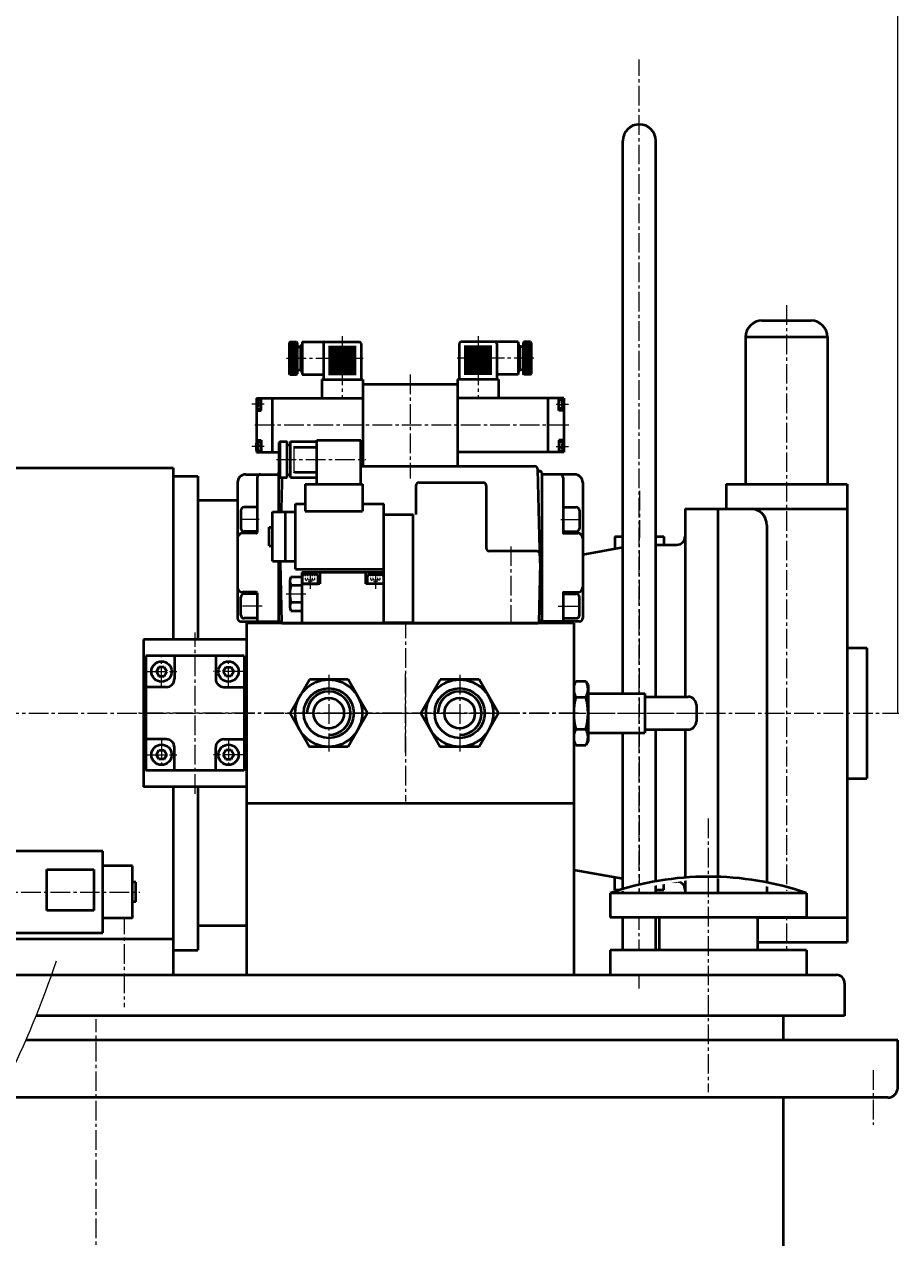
# Model space of a CAD drawing. Header units: millimetres. Extents: x -17820 to 17820, y -12600 to 12600.
# Drawn here: x 28 to 563, y 4777 to 5519 of the extents above; entities that cross this region are included whole.
import ezdxf

# ---------------------------------------------------------------- set-up
doc = ezdxf.new("R2010")
doc.units = ezdxf.units.MM
doc.linetypes.add('点画线', pattern=[18, 12, -2, 2, -2])
doc.linetypes.add('虚线', pattern=[2, 1, -1])
doc.layers.get('0').update_dxf_attribs({"lineweight": 35})
for name, color, linetype, lineweight in [('0层_1', 7, 'Continuous', 35), ('EB0_1_1_1_1_1_1_1_1_1_1_1_1_1_1_1_1_1_1_1_1_1_1_1_1_1_1_1_1', 7, 'Continuous', 35), ('中心线层', 1, '点画线', 18), ('剖面线层', 4, 'Continuous', 18), ('尺寸线层', 3, 'Continuous', 18), ('细实线层', 2, 'Continuous', 18), ('虚线层', 6, '虚线', 18)]:
    doc.layers.add(name, color=color, linetype=linetype, lineweight=lineweight)
doc.styles.add('机械', font='isocp', dxfattribs={"width": 0.667, "bigfont": 'gbcbig.shx'})
doc.dimstyles.new('标准', dxfattribs={"dimscale": 60, "dimtxt": 4, "dimasz": 3, "dimexe": 1, "dimexo": 0, "dimgap": 0.76128, "dimtad": 1, "dimdec": 1, "dimdsep": 46, "dimtxsty": '机械', "dimblk": '_CAXARROW', "dimcen": 0, "dimdle": 4, "dimclrt": 2, "dimaunit": 1, "dimazin": 2, "dimtfac": 0.707107, "dimtdec": 3, "dimtmove": 0, "dimatfit": 3, "dimfxl": 0, "dimfrac": 2, "dimtolj": 1, "dimlwd": 18, "dimarcsym": 0})
pattern_1 = [(49.71239, (0, 0), (-0.10679314, 0.09052748), [])]
pattern_2 = [(-40.28761, (0, 0), (0.09052748, 0.10679314), [])]
pattern_3 = [(49.7124, (0, 0), (-1.601897, 1.35791), [])]

# ---------------------------------------------------------------- blocks, each defined once
blk = doc.blocks.new('*X175')
at = {"layer": '0层_1'}
for p, q in [((-4.89, 0), (-4.89, 4.72)), ((4.89, 0), (-4.89, 0)), ((-3.91, 5.7), (3.91, 5.7)), ((4.89, 4.72), (4.89, 0))]:
    blk.add_line(p, q, dxfattribs=at)
for centre, start, end in [((-3.91, 4.72), 90, 180), ((3.91, 4.72), 0, 90)]:
    blk.add_arc(centre, 0.978, start, end, dxfattribs=at)
at = {"layer": '虚线层'}
for p, q in [((-2.89, 2.7), (-2.89, 5.7)), ((-2.89, 2.7), (0, 1.03)), ((-1.44, 2.7), (-1.44, 5.7)), ((2.89, 2.7), (0, 1.03)), ((1.44, 2.7), (1.44, 5.7)), ((2.89, 2.7), (2.89, 5.7))]:
    blk.add_line(p, q, dxfattribs=at)
for centre, radius, start, end in [((-2.17, 4.14), 1.61, 243.43495, 296.56505), ((0, 8.18), 5.67, 255.25287, 284.74713), ((2.17, 4.14), 1.61, 243.43495, 296.56505)]:
    blk.add_arc(centre, radius, start, end, dxfattribs=at)
blk = doc.blocks.new('*X176')
at = {"layer": '0层_1'}
for p, q in [((-4.89, 4.72), (-4.89, 0)), ((-4.89, 0), (4.89, 0)), ((3.91, 5.7), (-3.91, 5.7)), ((4.89, 0), (4.89, 4.72))]:
    blk.add_line(p, q, dxfattribs=at)
for centre, start, end in [((-3.91, 4.72), 90, 180), ((3.91, 4.72), 0, 90)]:
    blk.add_arc(centre, 0.978, start, end, dxfattribs=at)
at = {"layer": '虚线层'}
for p, q in [((-2.89, 2.7), (-2.89, 5.7)), ((-2.89, 2.7), (0, 1.03)), ((-1.44, 2.7), (-1.44, 5.7)), ((2.89, 2.7), (0, 1.03)), ((1.44, 2.7), (1.44, 5.7)), ((2.89, 2.7), (2.89, 5.7))]:
    blk.add_line(p, q, dxfattribs=at)
for centre, radius, start, end in [((-2.17, 4.14), 1.61, 243.43495, 296.56505), ((0, 8.18), 5.67, 255.25287, 284.74713), ((2.17, 4.14), 1.61, 243.43495, 296.56505)]:
    blk.add_arc(centre, radius, start, end, dxfattribs=at)
blk = doc.blocks.new('*X174')
at = {"layer": '0层_1'}
for p, q in [((-59, 111.5), (-32, 111.5)), ((-59, 84.5), (-59, 111.5)), ((-32, 84.5), (-32, 111.5)), ((-81.5, 110.5), (-82, 110)), ((-82, 89), (-82, 110)), ((-81.5, 110.5), (-77, 110.5)), ((-81.5, 110.5), (-81.5, 88.5)), ((-77, 88.5), (-77, 110.5)), ((-77, 108.5), (-75, 108.5)), ((-75, 88.5), (-75, 110.5)), ((-75, 110.5), (-59, 110.5)), ((-72.5, 107.16), (-59, 107.16)), ((-77, 90.5), (-75, 90.5)), ((-72.5, 91.84), (-59, 91.84)), ((-81.5, 88.5), (-82, 89)), ((-81.5, 88.5), (-77, 88.5)), ((-75, 88.5), (-59, 88.5)), ((-66, 84.5), (-66, 68)), ((-66, 84.5), (-31, 84.5)), ((-31, 84.5), (-31, 68)), ((-86, 67.5), (-72, 67.5)), ((-86, 37.5), (-86, 67.5)), ((-78, 37.5), (-78, 67.5)), ((-72, 72.5), (-66, 72.5)), ((-72, 32.5), (-72, 72.5)), ((-66, 68), (-31, 68)), ((-31, 72.5), (-18, 72.5)), ((-18, 32.5), (-18, 72.5)), ((-18, 66), (0, 66)), ((-18, -0.5), (-18, 61)), ((0, 0), (0, 66)), ((-88, 58.25), (-86, 58.25)), ((-88, 46.75), (-88, 58.25)), ((-88, 46.75), (-86, 46.75)), ((-86, 37.5), (-72, 37.5)), ((-72, 32.5), (-18, 32.5)), ((-18, 30.5), (-68, 30.5)), ((-68, 30.5), (-68, -0.5)), ((-57, 30.5), (-57, 23.5)), ((-29, 23.5), (-29, 30.5)), ((-75.5, 25.29), (-75.5, 9.71)), ((-74.73, 27.89), (-68, 27.89)), ((-74.73, 22.7), (-68, 22.7)), ((-68, 27.89), (-68, 7.11)), ((-57, 23.5), (-68, 23.5)), ((-68, 23.5), (-68, 11.5)), ((-18, 23.5), (-29, 23.5)), ((-74.73, 12.3), (-68, 12.3)), ((-74.73, 7.11), (-68, 7.11)), ((-18, 0), (0, 0))]:
    blk.add_line(p, q, dxfattribs=at)
for centre, radius, start, end in [((-72.5, 106.66), 0.5, 90, 180), ((-72.5, 92.34), 0.5, 180, 270), ((-70.71, 25.29), 4.79, 147.13277, 212.86723), ((-57.5, 17.5), 18, 163.22135, 196.77865), ((-70.71, 9.71), 4.79, 147.13277, 212.86723)]:
    blk.add_arc(centre, radius, start, end, dxfattribs=at)
at = {"layer": '中心线层', "linetype": '点画线', "lineweight": 18}
for p, q in [((-83.62, 99.5), (-29, 99.5)), ((-63, 31.22), (-63, 20.5)), ((-23, 31.22), (-23, 20.5)), ((-77.73, 17.5), (-65, 17.5))]:
    blk.add_line(p, q, dxfattribs=at)
at = {"layer": '细实线层'}
blk.add_line((-73, 106.66), (-73, 92.34), dxfattribs=at)
at = {"layer": '0层_1'}
for name, p in [('*X176', (-63, 23.5)), ('*X175', (-23, 23.5))]:
    blk.add_blockref(name, p, dxfattribs=at)
blk = doc.blocks.new('*X178')
at = {"layer": '0层_1'}
for p, q in [((60, 50), (-60, 50)), ((-60, 50), (-60, 35)), ((60, 50), (60, 35)), ((60, 35), (-60, 35)), ((-30, 35), (-30, 15)), ((30, 35), (30, 15)), ((-60, 15), (-60, 0)), ((60, 15), (-60, 15)), ((60, 15), (60, 0))]:
    blk.add_line(p, q, dxfattribs=at)
blk.add_arc((0, -125), 185, 71.07536, 108.92464, dxfattribs=at)
at = {"layer": '中心线层'}
blk.add_line((0, 95.6), (0, -71.78), dxfattribs=at)
blk = doc.blocks.new('*X177')
at = {"layer": '0层_1'}
for p, q in [((-60, 0), (60, 0)), ((-52.16, 0), (-32.16, 0))]:
    blk.add_line(p, q, dxfattribs=at)
blk.add_wipeout([(30, 15), (0, 15), (0, 15), (-30, 15), (-30, 15), (-30, 35), (-30, 35), (-60, 35), (-60, 35), (-60, 50), (0, 60), (-2.04, 59.99), (-4.07, 59.96), (-6.11, 59.9), (-8.14, 59.82), (-10.18, 59.72), (-12.21, 59.6), (-14.24, 59.45), (-16.27, 59.28), (-18.3, 59.09), (-20.33, 58.88), (-22.35, 58.64), (-24.37, 58.39), (-26.39, 58.11), (-28.4, 57.81), (-30.41, 57.48), (-32.42, 57.14), (-34.42, 56.77), (-36.42, 56.38), (-38.42, 55.97), (-40.41, 55.53), (-42.39, 55.08), (-44.37, 54.6), (-46.35, 54.1), (-48.32, 53.58), (-50.28, 53.04), (-52.24, 52.47), (-54.19, 51.89), (-56.13, 51.28), (-58.07, 50.65), (-60, 50), (60, 50), (58.07, 50.65), (56.13, 51.28), (54.19, 51.89), (52.24, 52.47), (50.28, 53.04), (48.32, 53.58), (46.35, 54.1), (44.37, 54.6), (42.39, 55.08), (40.41, 55.53), (38.42, 55.97), (36.42, 56.38), (34.42, 56.77), (32.42, 57.14), (30.41, 57.48), (28.4, 57.81), (26.39, 58.11), (24.37, 58.39), (22.35, 58.64), (20.33, 58.88), (18.3, 59.09), (16.27, 59.28), (14.24, 59.45), (12.21, 59.6), (10.18, 59.72), (8.14, 59.82), (6.11, 59.9), (4.07, 59.96), (2.04, 59.99), (0, 60), (60, 50), (60, 35), (60, 35), (30, 35), (30, 35)]).dxf.layer = '0层_1'
blk.add_blockref('*X178', (0, 0), dxfattribs=at)
blk = doc.blocks.new('*X184')
at = {"layer": '0层_1'}
for p, q in [((-45, 36), (-45, -36)), ((-45, 36), (45, 36)), ((45, -36), (45, 36)), ((-122, -25), (-122, 25)), ((-122, 25), (-53, 25)), ((-53, 27.5), (-45, 27.5)), ((-53, -27.5), (-53, 27.5)), ((53, 27.5), (45, 27.5)), ((53, -27.5), (53, 27.5)), ((122, 25), (53, 25)), ((122, -25), (122, 25)), ((-140, 16), (-122, 16)), ((-140, -16), (-140, 16)), ((140, 16), (122, 16)), ((140, -16), (140, 16)), ((-116.41, 13.78), (-116.41, -11.3)), ((-87.62, 13.78), (-116.41, 13.78)), ((-87.62, -11.3), (-87.62, 13.78)), ((87.62, -11.3), (87.62, 13.78)), ((87.62, 13.78), (116.41, 13.78)), ((116.41, 13.78), (116.41, -11.3)), ((-142, -6), (-142, 6)), ((-142, 6), (-140, 6)), ((142, 6), (140, 6)), ((142, -6), (142, 6)), ((-142, -6), (-140, -6)), ((142, -6), (140, -6)), ((-116.41, -11.3), (-87.62, -11.3)), ((116.41, -11.3), (87.62, -11.3)), ((-140, -16), (-122, -16)), ((140, -16), (122, -16)), ((-53, -25), (-122, -25)), ((-53, -27.5), (-45, -27.5)), ((53, -27.5), (45, -27.5)), ((53, -25), (122, -25)), ((-45, -36), (45, -36))]:
    blk.add_line(p, q, dxfattribs=at)
at = {"layer": '中心线层', "linetype": '点画线', "lineweight": 18}
for p, q in [((0, 40.69), (0, -41.66)), ((-144.05, 0), (144.5, 0))]:
    blk.add_line(p, q, dxfattribs=at)
blk = doc.blocks.new('*X183')
at = {"layer": '剖面线层', "linetype": 'Continuous', "lineweight": 18}
h = blk.add_hatch(dxfattribs=at)
h.set_pattern_fill('无图案', color=256, scale=0.14, angle=49.71239, style=0, pattern_type=0)
h.set_pattern_definition(pattern_1)
edge = h.paths.add_edge_path(flags=0)
edge.add_arc((-31.36, 81.13), 0.665, 151.72629, 180)
edge.add_arc((-31.36, 81.13), 0.665, 180, 270)
edge = h.paths.add_edge_path(flags=0)
edge.add_arc((-31.36, 81.13), 0.665, 270, 388.27371)
edge = h.paths.add_edge_path(flags=0)
edge.add_line((-31.95, 81.45), (-30.78, 81.45))
edge.add_line((-30.78, 81.45), (-31.95, 81.45))
edge.add_arc((-31.36, 81.13), 0.665, 28.27371, 90)
edge.add_arc((-31.36, 81.13), 0.665, 90, 151.72629)
h = blk.add_hatch(dxfattribs=at)
h.set_pattern_fill('无图案', color=256, scale=0.14, angle=-40.28761, style=0, pattern_type=0)
h.set_pattern_definition(pattern_2)
edge = h.paths.add_edge_path(flags=0)
edge.add_arc((-31.36, 81.13), 0.665, 90, 151.72629)
edge.add_line((-30.78, 81.45), (-31.95, 81.45))
edge.add_arc((-31.36, 81.13), 0.665, 28.27371, 90)
h = blk.add_hatch(dxfattribs=at)
h.set_pattern_fill('无图案', color=256, scale=0.14, angle=49.71239, style=0, pattern_type=0)
h.set_pattern_definition(pattern_1)
edge = h.paths.add_edge_path(flags=0)
edge.add_arc((11.16, 81.13), 0.665, 151.72629, 180)
edge.add_arc((11.16, 81.13), 0.665, 180, 270)
edge = h.paths.add_edge_path(flags=0)
edge.add_arc((11.16, 81.13), 0.665, 270, 388.27371)
edge = h.paths.add_edge_path(flags=0)
edge.add_line((10.58, 81.45), (11.75, 81.45))
edge.add_line((11.75, 81.45), (10.58, 81.45))
edge.add_arc((11.16, 81.13), 0.665, 28.27371, 90)
edge.add_arc((11.16, 81.13), 0.665, 90, 151.72629)
h = blk.add_hatch(dxfattribs=at)
h.set_pattern_fill('无图案', color=256, scale=0.14, angle=-40.28761, style=0, pattern_type=0)
h.set_pattern_definition(pattern_2)
edge = h.paths.add_edge_path(flags=0)
edge.add_arc((11.16, 81.13), 0.665, 90, 151.72629)
edge.add_line((11.75, 81.45), (10.58, 81.45))
edge.add_arc((11.16, 81.13), 0.665, 28.27371, 90)
h = blk.add_hatch(dxfattribs=at)
h.set_pattern_fill('无图案', color=256, scale=2.1, angle=49.71239, style=0, pattern_type=0)
h.set_pattern_definition(pattern_3)
edge = h.paths.add_edge_path(flags=0)
edge.add_line((-34.98, 81.45), (-34.63, 81.45))
edge.add_line((-35.68, 80.75), (-34.98, 81.45))
edge.add_line((-35.68, 73.4), (-35.68, 80.75))
edge.add_line((-34.65, 73.4), (-35.68, 73.4))
edge.add_line((-34.65, 70.6), (-34.65, 73.4))
edge.add_line((-36.13, 70.6), (-34.65, 70.6))
edge.add_arc((-36.13, 64.13), 6.47, 90, 120)
edge.add_line((-39.36, 63.06), (-39.36, 69.73))
edge.add_arc((-36.13, 68.66), 6.47, 240, 270)
edge.add_line((-30.49, 62.2), (-36.13, 62.2))
edge.add_line((-30.49, 80.47), (-30.49, 62.2))
edge.add_line((-31.36, 80.47), (-30.49, 80.47))
edge.add_line((-32.03, 80.47), (-31.36, 80.47))
edge.add_line((-32.03, 81.13), (-32.03, 80.47))
edge.add_line((-32.03, 81.45), (-32.03, 81.13))
edge.add_line((-34.63, 81.45), (-32.03, 81.45))
h = blk.add_hatch(dxfattribs=at)
h.set_pattern_fill('无图案', color=256, scale=0.14, angle=-40.28761, style=0, pattern_type=0)
h.set_pattern_definition(pattern_2)
edge = h.paths.add_edge_path(flags=0)
edge.add_arc((-31.36, 81.13), 0.665, 151.72629, 180)
edge.add_arc((-31.36, 81.13), 0.665, 180, 270)
edge = h.paths.add_edge_path(flags=0)
edge.add_arc((-31.36, 81.13), 0.665, 270, 388.27371)
h = blk.add_hatch(dxfattribs=at)
h.set_pattern_fill('无图案', color=256, scale=2.1, angle=49.71239, style=0, pattern_type=0)
h.set_pattern_definition(pattern_3)
edge = h.paths.add_edge_path(flags=0)
edge.add_line((7.54, 81.45), (7.89, 81.45))
edge.add_line((6.84, 80.75), (7.54, 81.45))
edge.add_line((6.84, 73.4), (6.84, 80.75))
edge.add_line((7.87, 73.4), (6.84, 73.4))
edge.add_line((7.87, 70.6), (7.87, 73.4))
edge.add_line((6.4, 70.6), (7.87, 70.6))
edge.add_arc((6.4, 64.13), 6.47, 90, 120)
edge.add_line((3.17, 63.06), (3.17, 69.73))
edge.add_arc((6.4, 68.66), 6.47, 240, 270)
edge.add_line((12.04, 62.2), (6.4, 62.2))
edge.add_line((12.04, 80.47), (12.04, 62.2))
edge.add_line((11.16, 80.47), (12.04, 80.47))
edge.add_line((10.5, 80.47), (11.16, 80.47))
edge.add_line((10.5, 81.13), (10.5, 80.47))
edge.add_line((10.5, 81.45), (10.5, 81.13))
edge.add_line((7.89, 81.45), (10.5, 81.45))
h = blk.add_hatch(dxfattribs=at)
h.set_pattern_fill('无图案', color=256, scale=0.14, angle=-40.28761, style=0, pattern_type=0)
h.set_pattern_definition(pattern_2)
edge = h.paths.add_edge_path(flags=0)
edge.add_arc((11.16, 81.13), 0.665, 151.72629, 180)
edge.add_arc((11.16, 81.13), 0.665, 180, 270)
edge = h.paths.add_edge_path(flags=0)
edge.add_arc((11.16, 81.13), 0.665, 270, 388.27371)
at = {"layer": '0层_1'}
for p, q in [((-35.68, 80.75), (-34.63, 81.8)), ((-18.22, 81.8), (-34.63, 81.8)), ((-32.03, 81.8), (-32.03, 80.47)), ((-17.17, 80.75), (-18.22, 81.8)), ((6.84, 80.75), (7.89, 81.8)), ((24.3, 81.8), (7.89, 81.8)), ((10.5, 81.8), (10.5, 80.47)), ((25.35, 80.75), (24.3, 81.8)), ((-35.68, 80.75), (-35.68, 73.4)), ((-26.43, 80.47), (-32.03, 80.47)), ((-30.49, 80.47), (-30.49, 62.2)), ((-17.17, 80.75), (-26.43, 80.75)), ((-17.17, 80.75), (-17.17, 73.4)), ((6.84, 80.75), (6.84, 73.4)), ((16.1, 80.47), (10.5, 80.47)), ((12.04, 80.47), (12.04, 62.2)), ((25.35, 80.75), (16.1, 80.75)), ((25.35, 80.75), (25.35, 73.4)), ((-39.36, 69.73), (-39.36, 63.06)), ((-36.13, 70.6), (-34.65, 70.6)), ((-35.68, 73.4), (-34.65, 73.4)), ((-34.65, 73.4), (-34.65, 70.6)), ((-17.17, 73.4), (-26.43, 73.4)), ((-16.73, 70.6), (-26.43, 70.6)), ((-19.96, 63.06), (-19.96, 69.73)), ((-18.2, 73.4), (-18.2, 70.6)), ((-13.5, 69.73), (-13.5, 63.06)), ((3.17, 69.73), (3.17, 63.06)), ((6.4, 70.6), (7.87, 70.6)), ((6.84, 73.4), (7.87, 73.4)), ((7.87, 73.4), (7.87, 70.6)), ((25.35, 73.4), (16.1, 73.4)), ((25.8, 70.6), (16.1, 70.6)), ((22.57, 63.06), (22.57, 69.73)), ((24.32, 73.4), (24.32, 70.6)), ((29.03, 69.73), (29.03, 63.06)), ((-62.65, 60.45), (57.35, 60.45)), ((-38.13, 62.2), (-38.13, 60.45)), ((-14.73, 62.2), (-38.13, 62.2)), ((-36.13, 62.2), (-26.43, 62.2)), ((-16.73, 62.2), (-26.43, 62.2)), ((-14.73, 62.2), (-14.73, 60.45)), ((4.4, 62.2), (4.4, 60.45)), ((27.8, 62.2), (4.4, 62.2)), ((6.4, 62.2), (16.1, 62.2)), ((25.8, 62.2), (16.1, 62.2)), ((27.8, 62.2), (27.8, 60.45)), ((-67.65, 50.45), (-62.65, 50.45)), ((-62.65, -50.15), (57.35, -50.15))]:
    blk.add_line(p, q, dxfattribs=at)
for centre, radius, start, end in [((-36.13, 64.13), 6.47, 89.99999, 119.99975), ((-26.43, 46.03), 24.57, 74.73852, 90), ((-16.73, 64.13), 6.47, 60, 120), ((6.4, 64.13), 6.47, 89.99999, 119.99975), ((16.1, 46.03), 24.57, 74.73852, 90), ((25.8, 64.13), 6.47, 60, 120), ((-36.13, 68.66), 6.47, 240, 270), ((-26.43, 86.76), 24.57, 270, 285.26148), ((-16.73, 68.66), 6.47, 240, 300), ((6.4, 68.66), 6.47, 240, 270), ((16.1, 86.76), 24.57, 270, 285.26148), ((25.8, 68.66), 6.47, 240, 300)]:
    blk.add_arc(centre, radius, start, end, dxfattribs=at)
at = {"layer": '中心线层'}
for p, q in [((-26.43, 83.9), (-26.43, 59.82)), ((16.1, 83.9), (16.1, 59.82))]:
    blk.add_line(p, q, dxfattribs=at)
at = {"layer": '中心线层', "linetype": '点画线', "lineweight": 18}
blk.add_line((93.15, 3.45), (-155.46, 3.45), dxfattribs=at)
at = {"layer": '中心线层'}
for centre in [(-31.36, 81.13), (11.16, 81.13)]:
    blk.add_circle(centre, 0.665, dxfattribs=at)
at = {"layer": '细实线层'}
for p, q in [((-34.63, 81.8), (-34.63, 73.4)), ((-18.22, 81.8), (-18.22, 73.4)), ((7.89, 81.8), (7.89, 73.4)), ((24.3, 81.8), (24.3, 73.4))]:
    blk.add_line(p, q, dxfattribs=at)
blk.add_wipeout([(142, 0.49), (142, -5.51), (142, -5.51), (140, -5.51), (140, -5.51), (140, -15.51), (140, -15.51), (122, -15.51), (122, -15.51), (122, -24.51), (122, -24.51), (53, -24.51), (53, -24.51), (53, -27.01), (53, -27.01), (45, -27.01), (45, -27.01), (45, -35.51), (45, -35.51), (0, -35.51), (0, -35.51), (-45, -35.51), (-45, -35.51), (-45, -27.01), (-45, -27.01), (-53, -27.01), (-53, -27.01), (-53, -24.51), (-53, -24.51), (-122, -24.51), (-122, -24.51), (-122, -15.51), (-122, -15.51), (-140, -15.51), (-140, -15.51), (-140, -5.51), (-140, -5.51), (-142, -5.51), (-142, -5.51), (-142, 0.49), (-142, 0.49), (-142, 6.49), (-142, 6.49), (-140, 6.49), (-140, 6.49), (-140, 16.49), (-140, 16.49), (-122, 16.49), (-122, 16.49), (-122, 25.49), (-122, 25.49), (-53, 25.49), (-53, 25.49), (-53, 27.99), (-53, 27.99), (-45, 27.99), (-45, 27.99), (-45, 36.49), (-45, 36.49), (0, 36.49), (0, 36.49), (45, 36.49), (45, 36.49), (45, 27.99), (45, 27.99), (53, 27.99), (53, 27.99), (53, 25.49), (53, 25.49), (122, 25.49), (122, 25.49), (122, 16.49), (122, 16.49), (140, 16.49), (140, 16.49), (140, 6.49), (140, 6.49), (142, 6.49), (142, 6.49)]).dxf.layer = '0层_1'
at = {"layer": '0层_1'}
for p, q in [((-62.65, 25.49), (-62.65, 60.45)), ((57.35, 60.45), (57.35, 25.49)), ((-67.65, 50.45), (-67.65, 25.49)), ((-62.65, -50.15), (-62.65, -24.51)), ((57.35, -24.51), (57.35, -50.15))]:
    blk.add_line(p, q, dxfattribs=at)
blk.add_blockref('*X184', (0, 0.49), dxfattribs=at)
blk = doc.blocks.new('*X173')
at = {"layer": '0层_1'}
for p, q in [((7.84, 157), (7.84, 495)), ((27.84, 155), (27.84, 495)), ((92.84, 385), (122.84, 385)), ((-195.8, 372), (-196.3, 371.5)), ((-196.3, 371.5), (-196.3, 352.5)), ((-195.8, 372), (-195.8, 352)), ((-195.8, 372), (-191.8, 372)), ((-191.8, 372), (-191.3, 371.5)), ((-191.8, 352), (-191.8, 372)), ((-191.3, 371.5), (-191.3, 352.5)), ((-188.3, 372), (-188.3, 352)), ((-188.3, 372), (-153.28, 372)), ((-175.28, 371), (-175.28, 349)), ((-152.28, 371), (-152.28, 349)), ((-92.28, 371), (-92.28, 349)), ((-56.26, 372), (-91.28, 372)), ((-69.28, 371), (-69.28, 349)), ((-56.26, 372), (-56.26, 352)), ((-52.76, 372), (-53.26, 371.5)), ((-53.26, 371.5), (-53.26, 352.5)), ((-48.76, 372), (-52.76, 372)), ((-52.76, 352), (-52.76, 372)), ((-48.76, 372), (-48.26, 371.5)), ((-48.76, 372), (-48.76, 352)), ((-48.26, 371.5), (-48.26, 352.5)), ((82.84, 375), (132.84, 375)), ((82.84, 375), (82.84, 285)), ((132.84, 375), (132.84, 285)), ((-195.8, 370.5), (-191.8, 370.5)), ((-195.8, 369), (-191.8, 369)), ((-195.8, 367.5), (-191.8, 367.5)), ((-195.8, 366), (-191.8, 366)), ((-195.8, 364.5), (-191.8, 364.5)), ((-191.3, 369), (-189.3, 369)), ((-189.3, 370), (-188.3, 370)), ((-189.3, 370), (-189.3, 354)), ((-172.28, 369), (-155.28, 369)), ((-172.28, 367.5), (-155.28, 367.5)), ((-172.28, 366), (-155.28, 366)), ((-172.28, 364.5), (-155.28, 364.5)), ((-72.28, 369), (-89.28, 369)), ((-72.28, 367.5), (-89.28, 367.5)), ((-72.28, 366), (-89.28, 366)), ((-72.28, 364.5), (-89.28, 364.5)), ((-55.26, 370), (-56.26, 370)), ((-55.26, 370), (-55.26, 354)), ((-53.26, 369), (-55.26, 369)), ((-48.76, 370.5), (-52.76, 370.5)), ((-48.76, 369), (-52.76, 369)), ((-48.76, 367.5), (-52.76, 367.5)), ((-48.76, 366), (-52.76, 366)), ((-48.76, 364.5), (-52.76, 364.5)), ((-195.8, 363), (-191.8, 363)), ((-195.8, 361), (-191.8, 361)), ((-195.8, 359.5), (-191.8, 359.5)), ((-195.8, 358), (-191.8, 358)), ((-195.8, 356.5), (-191.8, 356.5)), ((-172.28, 363), (-155.28, 363)), ((-172.28, 361.5), (-155.28, 361.5)), ((-172.28, 360), (-155.28, 360)), ((-172.28, 358.5), (-155.28, 358.5)), ((-172.28, 357), (-155.28, 357)), ((-72.28, 363), (-89.28, 363)), ((-72.28, 361.5), (-89.28, 361.5)), ((-72.28, 360), (-89.28, 360)), ((-72.28, 358.5), (-89.28, 358.5)), ((-72.28, 357), (-89.28, 357)), ((-48.76, 363), (-52.76, 363)), ((-48.76, 361), (-52.76, 361)), ((-48.76, 359.5), (-52.76, 359.5)), ((-48.76, 358), (-52.76, 358)), ((-48.76, 356.5), (-52.76, 356.5)), ((-195.8, 352), (-196.3, 352.5)), ((-195.8, 355), (-191.8, 355)), ((-195.8, 353.5), (-191.8, 353.5)), ((-195.8, 352), (-191.8, 352)), ((-191.8, 352), (-191.3, 352.5)), ((-191.3, 355), (-189.3, 355)), ((-189.3, 354), (-188.3, 354)), ((-188.3, 352), (-175.28, 352)), ((-176.28, 349), (-151.28, 349)), ((-176.28, 349), (-176.28, 337.51)), ((-172.28, 355.5), (-155.28, 355.5)), ((-172.28, 354), (-155.28, 354)), ((-172.28, 352.5), (-155.28, 352.5)), ((-151.28, 349), (-151.28, 296)), ((-68.28, 349), (-93.28, 349)), ((-93.28, 349), (-93.28, 296)), ((-72.28, 355.5), (-89.28, 355.5)), ((-72.28, 354), (-89.28, 354)), ((-72.28, 352.5), (-89.28, 352.5)), ((-56.26, 352), (-69.28, 352)), ((-68.28, 349), (-68.28, 337.51)), ((-55.26, 354), (-56.26, 354)), ((-53.26, 355), (-55.26, 355)), ((-52.76, 352), (-53.26, 352.5)), ((-48.76, 355), (-52.76, 355)), ((-48.76, 353.5), (-52.76, 353.5)), ((-48.76, 352), (-52.76, 352)), ((-48.76, 352), (-48.26, 352.5)), ((-93.28, 346), (-151.28, 346)), ((-216.28, 337.51), (-216.28, 304.49)), ((-216.28, 337.51), (-151.28, 337.51)), ((-216.14, 336.13), (-216.14, 331.88)), ((-213.28, 336.67), (-215.61, 336.67)), ((-213.28, 330.01), (-213.28, 337.51)), ((-206.53, 337.51), (-206.53, 304.49)), ((-28.28, 337.51), (-93.28, 337.51)), ((-38.02, 337.51), (-38.02, 304.49)), ((-31.28, 330.01), (-31.28, 337.51)), ((-31.28, 336.67), (-28.95, 336.67)), ((-28.42, 336.13), (-28.42, 331.88)), ((-28.28, 337.51), (-28.28, 304.49)), ((-216.28, 330.01), (-213.28, 330.01)), ((-215.61, 331.35), (-213.28, 331.35)), ((-28.95, 331.35), (-31.28, 331.35)), ((-28.28, 330.01), (-31.28, 330.01)), ((-216.28, 311.99), (-213.28, 311.99)), ((-213.28, 311.99), (-213.28, 304.49)), ((-31.28, 311.99), (-31.28, 304.49)), ((-28.28, 311.99), (-31.28, 311.99)), ((-216.28, 304.49), (-193.62, 304.49)), ((-216.14, 305.87), (-216.14, 310.12)), ((-215.61, 310.65), (-213.28, 310.65)), ((-213.28, 305.33), (-215.61, 305.33)), ((-28.28, 304.49), (-93.28, 304.49)), ((-28.95, 310.65), (-31.28, 310.65)), ((-31.28, 305.33), (-28.95, 305.33)), ((-28.42, 305.87), (-28.42, 310.12)), ((-674.16, 295), (-267.16, 295)), ((-267.16, 295), (-267.16, 190)), ((-267.16, 290), (-252.16, 290)), ((-252.16, 290), (-252.16, 190)), ((-222.78, 291), (-202.78, 291)), ((-202.78, 292), (-202.78, 202)), ((-201.78, 237), (-200.29, 294.05)), ((-201.78, 293), (-200.32, 293)), ((-198.29, 296), (-193.62, 296)), ((-152.42, 296), (-46.26, 296)), ((-42.78, 237), (-44.26, 294.05)), ((-42.78, 293), (-44.24, 293)), ((-44.24, 293), (-42.78, 293)), ((-41.78, 292), (-41.78, 202)), ((-21.78, 291), (-41.78, 291)), ((-227.78, 286), (-227.78, 203)), ((-215.78, 289), (-215.78, 255.5)), ((-118.78, 284), (-118.78, 266.5)), ((-116.78, 286), (-77.71, 286)), ((-75.71, 284), (-75.71, 246)), ((-28.78, 289), (-28.78, 255.5)), ((-16.78, 286), (-16.78, 203)), ((70.84, 285), (144.84, 285)), ((70.84, 285), (70.84, 270)), ((144.84, 285), (144.84, 5)), ((-227.78, 275), (-252.16, 275)), ((-225.78, 269), (-225.78, 258)), ((-215.78, 271), (-223.78, 271)), ((-28.78, 271), (-20.78, 271)), ((-18.78, 269), (-18.78, 258)), ((45.84, 270), (144.84, 270)), ((45.84, 270), (45.84, 155)), ((65.84, 270), (65.84, 20)), ((95.84, 260), (95.84, 30)), ((-216.28, 255), (-224.78, 255)), ((-215.78, 256), (-223.78, 256)), ((-28.78, 256), (-20.78, 256)), ((-28.28, 255), (-19.78, 255)), ((2.84, 253), (2.84, 245.36)), ((2.84, 253), (7.84, 253)), ((27.84, 253), (32.84, 253)), ((32.84, 253), (32.84, 248)), ((7.84, 246.24), (-16.78, 241.9)), ((27.84, 248), (40.84, 248)), ((-197.62, 244), (-199.65, 244)), ((-44.91, 244), (-73.71, 244)), ((-201.78, 237), (-200.98, 200.49)), ((-42.78, 237), (-43.57, 200.49)), ((-225.78, 205), (-225.78, 216)), ((-216.28, 219), (-224.78, 219)), ((-215.78, 218), (-223.78, 218)), ((-215.78, 218.5), (-215.78, 201.5)), ((-28.78, 218.5), (-28.78, 201.5)), ((-28.78, 218), (-20.78, 218)), ((-28.28, 219), (-19.78, 219)), ((-18.78, 205), (-18.78, 216)), ((-225.78, 201), (-201, 201)), ((-215.78, 203), (-223.78, 203)), ((-18.78, 201), (-43.56, 201)), ((-28.78, 203), (-20.78, 203)), ((-222.28, 200), (-222.28, -15)), ((-200.48, 200), (-44.07, 200)), ((-179.62, 200), (-129.62, 200)), ((-22.28, 200), (-22.28, -15)), ((-222.28, 190), (-285.28, 190)), ((-285.28, 190), (-285.28, 100)), ((-222.28, 190), (-222.28, 100)), ((-223.78, 180), (-283.78, 180)), ((-283.78, 180), (-283.78, 110)), ((-266.4, 180), (-266.4, 165.98)), ((-241.16, 180), (-241.16, 165.98)), ((-223.78, 180), (-223.78, 110)), ((144.84, 185), (156.84, 185)), ((156.84, 185), (156.84, 105)), ((-275.83, 173.2), (-277.43, 170.42)), ((-272.61, 173.2), (-275.83, 173.2)), ((-271, 170.42), (-272.61, 173.2)), ((-236.56, 170.42), (-234.95, 173.2)), ((-234.95, 173.2), (-231.73, 173.2)), ((-231.73, 173.2), (-230.12, 170.42)), ((-277.43, 170.42), (-275.83, 167.63)), ((-275.83, 167.63), (-272.61, 167.63)), ((-272.61, 167.63), (-271, 170.42)), ((-234.95, 167.63), (-236.56, 170.42)), ((-231.73, 167.63), (-234.95, 167.63)), ((-230.12, 170.42), (-231.73, 167.63)), ((-195.72, 145), (-183.89, 165.5)), ((-160.22, 165.5), (-183.89, 165.5)), ((-148.38, 145), (-160.22, 165.5)), ((-115.66, 145), (-103.82, 165.5)), ((-80.15, 165.5), (-103.82, 165.5)), ((-68.32, 145), (-80.15, 165.5)), ((-22.28, 162.37), (-20.96, 164.65)), ((-20.96, 164.65), (-14.79, 164.65)), ((-14.79, 164.65), (-13.48, 162.37)), ((-271.4, 160.98), (-283.78, 160.98)), ((-236.16, 160.98), (-223.78, 160.98)), ((-22.28, 162.37), (-22.28, 127.63)), ((-13.48, 162.37), (-13.48, 127.63)), ((-13.48, 157), (21.23, 157)), ((21.23, 157), (21.23, 133)), ((-20.96, 154.82), (-14.79, 154.82)), ((21.23, 155), (47.72, 155)), ((52.72, 150), (52.72, 140)), ((-195.72, 145), (-183.89, 124.5)), ((-148.38, 145), (-160.22, 124.5)), ((-115.66, 145), (-103.82, 124.5)), ((-68.32, 145), (-80.15, 124.5)), ((-20.96, 135.17), (-14.79, 135.17)), ((21.23, 135), (47.72, 135)), ((27.84, -15), (27.84, 135)), ((45.84, 135), (45.84, 20)), ((-271.4, 129.02), (-283.78, 129.02)), ((-236.16, 129.02), (-223.78, 129.02)), ((-22.28, 127.63), (-20.96, 125.35)), ((-14.79, 125.35), (-13.48, 127.63)), ((-13.48, 133), (21.23, 133)), ((7.84, -15), (7.84, 133)), ((-277.43, 119.58), (-275.83, 122.37)), ((-275.83, 116.8), (-277.43, 119.58)), ((-275.83, 122.37), (-272.61, 122.37)), ((-272.61, 122.37), (-271, 119.58)), ((-271, 119.58), (-272.61, 116.8)), ((-266.4, 110), (-266.4, 124.02)), ((-241.16, 110), (-241.16, 124.02)), ((-234.95, 122.37), (-236.56, 119.58)), ((-236.56, 119.58), (-234.95, 116.8)), ((-231.73, 122.37), (-234.95, 122.37)), ((-230.12, 119.58), (-231.73, 122.37)), ((-231.73, 116.8), (-230.12, 119.58)), ((-160.22, 124.5), (-183.89, 124.5)), ((-80.15, 124.5), (-103.82, 124.5)), ((-20.96, 125.35), (-14.79, 125.35)), ((-272.61, 116.8), (-275.83, 116.8)), ((-234.95, 116.8), (-231.73, 116.8)), ((-223.78, 110), (-283.78, 110)), ((144.84, 105), (156.84, 105)), ((-222.28, 100), (-285.28, 100)), ((-267.16, 100), (-267.16, -15)), ((-252.16, 100), (-252.16, 0)), ((7.84, 43.76), (-22.28, 49.07)), ((2.84, 37), (2.84, 44.64)), ((27.84, 42), (40.84, 42)), ((32.84, 37), (32.84, 42)), ((2.84, 37), (7.84, 37)), ((27.84, 37), (32.84, 37)), ((-222.28, 15), (-252.16, 15)), ((45.84, 20), (144.84, 20)), ((70.84, 20), (70.84, 5)), ((-537.16, 7), (-267.16, 7)), ((-267.16, 0), (-252.16, 0)), ((70.84, 5), (144.84, 5)), ((-537.16, -15), (-267.16, -15)), ((143.34, -20), (143.34, -40)), ((175.84, -84), (175.84, -55))]:
    blk.add_line(p, q, dxfattribs=at)
at = {"layer": '0层_1', "color": 7, "linetype": 'Continuous', "lineweight": 35}
for p, q in [((-22.28, 200), (-222.28, 200)), ((-222.28, 90), (-22.28, 90))]:
    blk.add_line(p, q, dxfattribs=at)
at = {"layer": '0层_1'}
for centre, radius in [((-274.22, 170.42), 6.21), ((-233.34, 170.42), 6.21), ((-172.05, 145), 20.5), ((-91.99, 145), 20.5), ((-172.05, 145), 15.28), ((-91.99, 145), 15.28), ((-172.05, 145), 9.33), ((-91.99, 145), 9.33), ((-274.22, 119.58), 6.21), ((-233.34, 119.58), 6.21)]:
    blk.add_circle(centre, radius, dxfattribs=at)
for centre, radius, start, end in [((17.84, 495), 10, 0.00002, 180.00002), ((92.84, 375), 10, 90, 180), ((122.84, 375), 10, 0, 90), ((-174.28, 371), 1, 90, 180), ((-153.28, 371), 1, 0, 90), ((-91.28, 371), 1, 90, 180), ((-70.28, 371), 1, 0, 90), ((-215.61, 336.13), 0.532, 90, 180), ((-28.95, 336.13), 0.532, 0, 90), ((-215.61, 331.88), 0.532, 180, 270), ((-28.95, 331.88), 0.532, 270, 360), ((-215.61, 310.12), 0.532, 90, 180), ((-215.61, 305.87), 0.532, 180, 270), ((-28.95, 310.12), 0.532, 360, 90), ((-28.95, 305.87), 0.532, 270, 0), ((-222.78, 286), 5, 90, 180), ((-213.78, 289), 2, 90, 180), ((-201.78, 292), 1, 90, 180), ((-198.29, 294), 2, 90, 178.50868), ((-46.26, 294), 2, 1.49131, 90), ((-42.78, 292), 1, 0, 90), ((-30.78, 289), 2, 360, 90), ((-21.78, 286), 5, 0, 90), ((-116.78, 284), 2, 90, 180), ((-77.71, 284), 2, 0, 90), ((-223.78, 269), 2, 90, 180), ((-20.78, 269), 2, 0, 90), ((85.84, 260), 10, 0, 90), ((-224.78, 252), 3, 90, 180), ((-223.78, 258), 2, 180, 270), ((-216.28, 255.5), 0.5, 270, 0), ((-28.28, 255.5), 0.5, 180, 270), ((-20.78, 258), 2, 270, 360), ((-19.78, 252), 3, 360, 90), ((40.84, 253), 5, 270, 0), ((-73.71, 246), 2, 180, 270), ((-199.65, 242), 2, 90, 178.50869), ((-44.91, 242), 2, 1.49131, 90), ((-224.78, 222), 3, 180, 270), ((-223.78, 216), 2, 90, 180), ((-216.28, 218.5), 0.5, 360, 90), ((-28.28, 218.5), 0.5, 90, 180), ((-20.78, 216), 2, 0, 90), ((-19.78, 222), 3, 270, 360), ((-225.78, 203), 2, 180, 270), ((-223.78, 205), 2, 180, 270), ((-215.28, 201.5), 0.5, 180, 270), ((-201.78, 202), 1, 180, 270), ((-200.48, 200.5), 0.5, 181.24544, 270), ((-44.07, 200.5), 0.5, 270, 358.75456), ((-42.78, 202), 1, 270, 0), ((-29.28, 201.5), 0.5, 270, 0), ((-20.78, 205), 2, 270, 0), ((-18.78, 203), 2, 270, 0), ((-271.4, 165.98), 5, 270, 360), ((-236.16, 165.98), 5, 180, 270), ((-12.45, 159.74), 9.83, 150, 210), ((-23.3, 159.74), 9.83, 330, 30), ((-172.05, 145), 13.31, 270, 180), ((-91.99, 145), 13.31, 270, 180), ((15.05, 145), 37.33, 164.73852, 195.26148), ((-50.8, 145), 37.33, 344.73852, 15.26148), ((47.72, 150), 5, 0, 90), ((-12.45, 130.26), 9.82, 150, 210), ((-23.3, 130.26), 9.83, 330, 30), ((47.72, 140), 5, 270, 0), ((-271.4, 124.02), 5, 0, 90), ((-236.16, 124.02), 5, 90, 180), ((40.84, 37), 5, 0, 90), ((85.84, 30), 10, 270, 0), ((138.34, -20), 5, 0, 90), ((169.84, -84), 6, 270, 360)]:
    blk.add_arc(centre, radius, start, end, dxfattribs=at)
at = {"layer": '中心线层'}
for p, q in [((17.84, -23.43), (17.84, 544.62)), ((107.84, 394.46), (107.84, -7.73)), ((-163.78, 375.44), (-163.78, 338.16)), ((-80.78, 375.44), (-80.78, 338.16)), ((-122.28, 351.98), (-122.28, 288.51)), ((-211.61, 334.01), (-219.14, 334.01)), ((-32.94, 334.01), (-25.42, 334.01)), ((-211.61, 307.99), (-219.14, 307.99)), ((-32.94, 307.99), (-25.42, 307.99)), ((17.85, 280.92), (17.85, 252.25)), ((17.84, 262.55), (17.84, 29.64)), ((-60.78, 247), (-60.78, 200)), ((-125.16, 202.81), (-125.16, 91.03)), ((-751.47, 145), (176.43, 145)), ((-26.9, 145), (57, 145)), ((-297.16, 21.84), (-297.16, -34.73)), ((160.84, -73.34), (160.84, -106.66))]:
    blk.add_line(p, q, dxfattribs=at)
at = {"layer": '中心线层', "linetype": '点画线', "lineweight": 18}
for p, q in [((-197.9, 362), (-151.06, 362)), ((-46.66, 362), (-93.49, 362)), ((-25.28, 321), (-218.9, 321)), ((-214.5, 263.5), (-226.77, 263.5)), ((-30.06, 263.5), (-17.78, 263.5)), ((-203.48, 253), (-126.62, 253)), ((-212.78, 210.5), (-226.78, 210.5)), ((-31.78, 210.5), (-17.78, 210.5)), ((-253.78, 95.64), (-253.78, 194.28)), ((-274.22, 161.21), (-274.22, 179.63)), ((-233.34, 161.21), (-233.34, 179.63)), ((-283.43, 170.42), (-265.01, 170.42)), ((-224.13, 170.42), (-242.55, 170.42)), ((-172.05, 168.5), (-172.05, 121.5)), ((-125.16, 121), (-125.16, 169)), ((-91.99, 168.5), (-91.99, 121.5)), ((-219.28, 145), (-288.28, 145)), ((-19.28, 145), (-225.28, 145)), ((-198.72, 145), (-145.38, 145)), ((-149.16, 145), (-101.16, 145)), ((-118.66, 145), (-65.32, 145)), ((-274.22, 128.79), (-274.22, 110.37)), ((-233.34, 128.79), (-233.34, 110.37)), ((-283.43, 119.58), (-265.01, 119.58)), ((-224.13, 119.58), (-242.55, 119.58)), ((-314.16, -518), (-314.16, -42))]:
    blk.add_line(p, q, dxfattribs=at)
at = {"layer": '虚线层'}
for p, q in [((-214.84, 335.45), (-216.14, 335.45)), ((-214.84, 334.73), (-216.14, 334.73)), ((-214.84, 335.45), (-214.01, 334.01)), ((-214.84, 332.56), (-214.01, 334.01)), ((-29.72, 335.45), (-30.55, 334.01)), ((-29.72, 332.56), (-30.55, 334.01)), ((-29.72, 335.45), (-28.42, 335.45)), ((-29.72, 334.73), (-28.42, 334.73)), ((-214.84, 333.28), (-216.14, 333.28)), ((-214.84, 332.56), (-216.14, 332.56)), ((-29.72, 333.28), (-28.42, 333.28)), ((-29.72, 332.56), (-28.42, 332.56)), ((-214.84, 309.44), (-216.14, 309.44)), ((-214.84, 308.72), (-216.14, 308.72)), ((-214.84, 307.27), (-216.14, 307.27)), ((-214.84, 306.55), (-216.14, 306.55)), ((-214.84, 309.44), (-214.01, 307.99)), ((-214.84, 306.55), (-214.01, 307.99)), ((-29.72, 309.44), (-30.55, 307.99)), ((-29.72, 306.55), (-30.55, 307.99)), ((-29.72, 309.44), (-28.42, 309.44)), ((-29.72, 308.72), (-28.42, 308.72)), ((-29.72, 307.27), (-28.42, 307.27)), ((-29.72, 306.55), (-28.42, 306.55))]:
    blk.add_line(p, q, dxfattribs=at)
for centre, radius, start, end in [((-215.56, 335.09), 0.807, 333.43495, 26.56505), ((-217.58, 334.01), 2.84, 345.25287, 14.74713), ((-26.98, 334.01), 2.84, 165.25287, 194.74713), ((-29, 335.09), 0.807, 153.43495, 206.56505), ((-215.56, 332.92), 0.807, 333.43495, 26.56505), ((-29, 332.92), 0.807, 153.43495, 206.56505), ((-215.56, 309.08), 0.807, 333.43495, 26.56505), ((-217.58, 307.99), 2.84, 345.25287, 14.74713), ((-215.56, 306.91), 0.807, 333.43495, 26.56505), ((-26.98, 307.99), 2.84, 165.25287, 194.74713), ((-29, 309.08), 0.807, 153.43495, 206.56505), ((-29, 306.91), 0.807, 153.43495, 206.56505)]:
    blk.add_arc(centre, radius, start, end, dxfattribs=at)
for points in [[(-120.42, 200.5), (-138.42, 200.5), (-138.42, 200.5), (-138.42, 224), (-138.42, 224), (-138.53, 224), (-138.53, 224), (-143.42, 224), (-143.42, 224), (-148.31, 224), (-148.31, 224), (-149.42, 224), (-149.42, 224), (-149.42, 231), (-149.42, 231), (-177.42, 231), (-177.42, 231), (-177.42, 224), (-177.42, 224), (-178.53, 224), (-178.53, 224), (-183.42, 224), (-183.42, 224), (-188.31, 224), (-188.31, 224), (-188.42, 224), (-188.42, 224), (-188.42, 223.2), (-188.42, 223.2), (-188.42, 218), (-188.42, 218), (-188.42, 212.8), (-188.42, 212.8), (-188.42, 207.61), (-188.42, 207.61), (-195.15, 207.61), (-195.92, 210.21), (-195.92, 210.11), (-195.91, 210.02), (-195.91, 209.93), (-195.9, 209.84), (-195.89, 209.75), (-195.89, 209.66), (-195.87, 209.57), (-195.86, 209.48), (-195.85, 209.39), (-195.83, 209.3), (-195.81, 209.21), (-195.79, 209.12), (-195.77, 209.03), (-195.75, 208.94), (-195.72, 208.85), (-195.69, 208.76), (-195.67, 208.68), (-195.64, 208.59), (-195.6, 208.5), (-195.57, 208.42), (-195.54, 208.33), (-195.5, 208.25), (-195.46, 208.17), (-195.42, 208.09), (-195.38, 208), (-195.34, 207.92), (-195.29, 207.84), (-195.25, 207.76), (-195.2, 207.69), (-195.15, 207.61), (-195.92, 210.21), (-195.92, 218), (-195.92, 218), (-195.92, 225.79), (-195.15, 228.39), (-195.2, 228.31), (-195.25, 228.24), (-195.29, 228.16), (-195.34, 228.08), (-195.38, 228), (-195.42, 227.91), (-195.46, 227.83), (-195.5, 227.75), (-195.54, 227.67), (-195.57, 227.58), (-195.6, 227.5), (-195.64, 227.41), (-195.67, 227.32), (-195.69, 227.24), (-195.72, 227.15), (-195.75, 227.06), (-195.77, 226.97), (-195.79, 226.88), (-195.81, 226.79), (-195.83, 226.7), (-195.85, 226.61), (-195.86, 226.52), (-195.87, 226.43), (-195.89, 226.34), (-195.89, 226.25), (-195.9, 226.16), (-195.91, 226.07), (-195.91, 225.98), (-195.92, 225.89), (-195.92, 225.79), (-195.15, 228.39), (-188.42, 228.39), (-188.42, 228.39), (-188.42, 231), (-188.42, 231), (-183.42, 231), (-183.42, 231), (-177.42, 231), (-177.42, 231), (-149.42, 231), (-149.42, 231), (-143.42, 231), (-143.42, 231), (-138.42, 231), (-138.42, 231), (-138.42, 233), (-138.42, 233), (-192.42, 233), (-192.42, 233), (-192.42, 238), (-192.42, 238), (-198.42, 238), (-198.42, 238), (-206.42, 238), (-206.42, 238), (-206.42, 247.25), (-206.42, 247.25), (-208.42, 247.25), (-208.42, 247.25), (-208.42, 258.75), (-208.42, 258.75), (-206.42, 258.75), (-206.42, 258.75), (-206.42, 268), (-206.42, 268), (-198.42, 268), (-198.42, 268), (-192.42, 268), (-192.42, 268), (-192.42, 273), (-192.42, 273), (-186.42, 273), (-186.42, 273), (-186.42, 285), (-186.42, 285), (-179.42, 285), (-179.42, 285), (-179.42, 289), (-179.42, 289), (-195.42, 289), (-195.42, 289), (-195.42, 291), (-195.42, 291), (-197.42, 291), (-197.42, 291), (-197.42, 289), (-197.42, 289), (-201.92, 289), (-201.92, 289), (-202.42, 289.5), (-202.42, 289.5), (-202.42, 300), (-202.42, 300), (-202.42, 310.5), (-202.42, 310.5), (-201.92, 311), (-201.92, 311), (-197.42, 311), (-197.42, 311), (-197.42, 309), (-197.42, 309), (-195.42, 309), (-195.42, 309), (-195.42, 311), (-195.42, 311), (-179.42, 311), (-179.42, 311), (-179.42, 312), (-179.42, 312), (-152.42, 312), (-152.42, 312), (-152.42, 300), (-152.42, 300), (-152.42, 285), (-152.42, 285), (-151.42, 285), (-151.42, 285), (-151.42, 273), (-151.42, 273), (-138.42, 273), (-138.42, 273), (-138.42, 266.5), (-138.42, 266.5), (-120.42, 266.5), (-120.42, 266.5)], [(-310.06, 51.64), (-292.06, 51.64), (-292.06, 51.64), (-292.06, 41.64), (-292.06, 41.64), (-290.06, 41.64), (-290.06, 41.64), (-290.06, 35.64), (-290.06, 35.64), (-290.06, 29.64), (-290.06, 29.64), (-292.06, 29.64), (-292.06, 29.64), (-292.06, 19.64), (-292.06, 19.64), (-310.06, 19.64), (-310.06, 19.64), (-310.06, 10.64), (-310.06, 10.64), (-374.71, 10.64), (-374.71, 10.64), (-374.71, -15), (-374.71, -15), (-494.71, -15), (-494.71, -15), (-494.71, 10.64), (-494.71, 10.64), (-554.06, 10.64), (-554.06, 10.64), (-554.06, 19.64), (-554.06, 19.64), (-572.06, 19.64), (-572.06, 19.64), (-572.06, 29.64), (-572.06, 29.64), (-574.06, 29.64), (-574.06, 29.64), (-574.06, 35.64), (-574.06, 35.64), (-574.06, 38.6), (-574.06, 38.6), (-574.06, 41.64), (-574.06, 41.64), (-572.06, 41.64), (-572.06, 41.64), (-572.06, 51.64), (-572.06, 51.64), (-554.06, 51.64), (-554.06, 51.64), (-554.06, 60.64), (-554.06, 60.64), (-499.71, 60.64), (-499.71, 60.64), (-499.71, 85.6), (-499.71, 85.6), (-494.71, 85.6), (-494.71, 85.6), (-494.71, 95.6), (-494.71, 95.6), (-470.2, 95.6), (-470.2, 95.6), (-470.2, 97.35), (-470.2, 97.35), (-468.19, 97.35), (-471.43, 98.22), (-471.33, 98.16), (-471.23, 98.11), (-471.13, 98.05), (-471.03, 98), (-470.92, 97.96), (-470.82, 97.91), (-470.72, 97.86), (-470.61, 97.82), (-470.51, 97.78), (-470.4, 97.74), (-470.3, 97.7), (-470.19, 97.67), (-470.08, 97.63), (-469.97, 97.6), (-469.87, 97.57), (-469.76, 97.54), (-469.65, 97.52), (-469.54, 97.49), (-469.43, 97.47), (-469.31, 97.45), (-469.2, 97.43), (-469.09, 97.41), (-468.98, 97.4), (-468.87, 97.39), (-468.76, 97.37), (-468.64, 97.37), (-468.53, 97.36), (-468.42, 97.35), (-468.3, 97.35), (-468.19, 97.35), (-471.43, 98.22), (-471.43, 104.88), (-468.19, 105.75), (-468.3, 105.75), (-468.42, 105.75), (-468.53, 105.74), (-468.64, 105.73), (-468.76, 105.73), (-468.87, 105.71), (-468.98, 105.7), (-469.09, 105.69), (-469.2, 105.67), (-469.31, 105.65), (-469.43, 105.63), (-469.54, 105.61), (-469.65, 105.58), (-469.76, 105.56), (-469.87, 105.53), (-469.97, 105.5), (-470.08, 105.47), (-470.19, 105.43), (-470.3, 105.4), (-470.4, 105.36), (-470.51, 105.32), (-470.61, 105.28), (-470.72, 105.24), (-470.82, 105.19), (-470.92, 105.14), (-471.03, 105.1), (-471.13, 105.05), (-471.23, 104.99), (-471.33, 104.94), (-471.43, 104.88), (-468.19, 105.75), (-466.72, 105.75), (-466.72, 105.75), (-466.72, 108.55), (-466.72, 108.55), (-467.75, 108.55), (-467.75, 108.55), (-467.75, 115.9), (-467.75, 115.9), (-466.7, 116.95), (-466.7, 116.95), (-464.09, 116.95), (-464.09, 116.95), (-463.43, 116.95), (-463.43, 116.95), (-458.49, 116.95), (-458.49, 116.95), (-450.29, 116.95), (-450.29, 116.95), (-449.24, 115.9), (-449.24, 115.9), (-449.24, 108.55), (-449.24, 108.55), (-450.27, 108.55), (-450.27, 108.55), (-450.27, 105.75), (-450.27, 105.75), (-448.79, 105.75), (-445.56, 104.88), (-445.66, 104.94), (-445.76, 104.99), (-445.86, 105.05), (-445.96, 105.1), (-446.06, 105.14), (-446.16, 105.19), (-446.27, 105.24), (-446.37, 105.28), (-446.48, 105.32), (-446.58, 105.36), (-446.69, 105.4), (-446.79, 105.43), (-446.9, 105.47), (-447.01, 105.5), (-447.12, 105.53), (-447.23, 105.56), (-447.34, 105.58), (-447.45, 105.61), (-447.56, 105.63), (-447.67, 105.65), (-447.78, 105.67), (-447.89, 105.69), (-448.01, 105.7), (-448.12, 105.71), (-448.23, 105.73), (-448.34, 105.73), (-448.45, 105.74), (-448.57, 105.75), (-448.68, 105.75), (-448.79, 105.75), (-445.56, 104.88), (-445.56, 98.22), (-448.79, 97.35), (-448.68, 97.35), (-448.57, 97.35), (-448.45, 97.36), (-448.34, 97.37), (-448.23, 97.37), (-448.12, 97.39), (-448.01, 97.4), (-447.89, 97.41), (-447.78, 97.43), (-447.67, 97.45), (-447.56, 97.47), (-447.45, 97.49), (-447.34, 97.52), (-447.23, 97.54), (-447.12, 97.57), (-447.01, 97.6), (-446.9, 97.63), (-446.79, 97.67), (-446.69, 97.7), (-446.58, 97.74), (-446.48, 97.78), (-446.37, 97.82), (-446.27, 97.86), (-446.16, 97.91), (-446.06, 97.96), (-445.96, 98), (-445.86, 98.05), (-445.76, 98.11), (-445.66, 98.16), (-445.56, 98.22), (-448.79, 97.35), (-446.79, 97.35), (-446.79, 97.35), (-446.79, 95.6), (-446.79, 95.6), (-427.67, 95.6), (-427.67, 95.6), (-427.67, 97.35), (-427.67, 97.35), (-425.66, 97.35), (-428.9, 98.22), (-428.8, 98.16), (-428.7, 98.11), (-428.6, 98.05), (-428.5, 98), (-428.4, 97.96), (-428.29, 97.91), (-428.19, 97.86), (-428.09, 97.82), (-427.98, 97.78), (-427.88, 97.74), (-427.77, 97.7), (-427.66, 97.67), (-427.55, 97.63), (-427.45, 97.6), (-427.34, 97.57), (-427.23, 97.54), (-427.12, 97.52), (-427.01, 97.49), (-426.9, 97.47), (-426.79, 97.45), (-426.68, 97.43), (-426.56, 97.41), (-426.45, 97.4), (-426.34, 97.39), (-426.23, 97.37), (-426.11, 97.37), (-426, 97.36), (-425.89, 97.35), (-425.78, 97.35), (-425.66, 97.35), (-428.9, 98.22), (-428.9, 104.88), (-425.66, 105.75), (-425.78, 105.75), (-425.89, 105.75), (-426, 105.74), (-426.11, 105.73), (-426.23, 105.73), (-426.34, 105.71), (-426.45, 105.7), (-426.56, 105.69), (-426.68, 105.67), (-426.79, 105.65), (-426.9, 105.63), (-427.01, 105.61), (-427.12, 105.58), (-427.23, 105.56), (-427.34, 105.53), (-427.45, 105.5), (-427.55, 105.47), (-427.66, 105.43), (-427.77, 105.4), (-427.88, 105.36), (-427.98, 105.32), (-428.09, 105.28), (-428.19, 105.24), (-428.29, 105.19), (-428.4, 105.14), (-428.5, 105.1), (-428.6, 105.05), (-428.7, 104.99), (-428.8, 104.94), (-428.9, 104.88), (-425.66, 105.75), (-424.19, 105.75), (-424.19, 105.75), (-424.19, 108.55), (-424.19, 108.55), (-425.22, 108.55), (-425.22, 108.55), (-425.22, 115.9), (-425.22, 115.9), (-424.17, 116.95), (-424.17, 116.95), (-421.56, 116.95), (-421.56, 116.95), (-420.9, 116.95), (-420.9, 116.95), (-415.96, 116.95), (-415.96, 116.95), (-407.76, 116.95), (-407.76, 116.95), (-406.71, 115.9), (-406.71, 115.9), (-406.71, 108.55), (-406.71, 108.55), (-407.74, 108.55), (-407.74, 108.55), (-407.74, 105.75), (-407.74, 105.75), (-406.26, 105.75), (-403.03, 104.88), (-403.13, 104.94), (-403.23, 104.99), (-403.33, 105.05), (-403.43, 105.1), (-403.53, 105.14), (-403.63, 105.19), (-403.74, 105.24), (-403.84, 105.28), (-403.95, 105.32), (-404.05, 105.36), (-404.16, 105.4), (-404.27, 105.43), (-404.37, 105.47), (-404.48, 105.5), (-404.59, 105.53), (-404.7, 105.56), (-404.81, 105.58), (-404.92, 105.61), (-405.03, 105.63), (-405.14, 105.65), (-405.25, 105.67), (-405.36, 105.69), (-405.48, 105.7), (-405.59, 105.71), (-405.7, 105.73), (-405.81, 105.73), (-405.93, 105.74), (-406.04, 105.75), (-406.15, 105.75), (-406.26, 105.75), (-403.03, 104.88), (-403.03, 98.22), (-406.26, 97.35), (-406.15, 97.35), (-406.04, 97.35), (-405.93, 97.36), (-405.81, 97.37), (-405.7, 97.37), (-405.59, 97.39), (-405.48, 97.4), (-405.36, 97.41), (-405.25, 97.43), (-405.14, 97.45), (-405.03, 97.47), (-404.92, 97.49), (-404.81, 97.52), (-404.7, 97.54), (-404.59, 97.57), (-404.48, 97.6), (-404.37, 97.63), (-404.27, 97.67), (-404.16, 97.7), (-404.05, 97.74), (-403.95, 97.78), (-403.84, 97.82), (-403.74, 97.86), (-403.63, 97.91), (-403.53, 97.96), (-403.43, 98), (-403.33, 98.05), (-403.23, 98.11), (-403.13, 98.16), (-403.03, 98.22), (-406.26, 97.35), (-404.26, 97.35), (-404.26, 97.35), (-404.26, 95.6), (-404.26, 95.6), (-374.71, 95.6), (-374.71, 95.6), (-374.71, 60.64), (-374.71, 60.64), (-310.06, 60.64), (-310.06, 60.64)], [(90, 0), (120, 0), (120, 0), (120, -15), (120, -15), (60, -15), (60, -15), (0, -15), (0, -15), (0, 0), (0, 0), (30, 0), (30, 0), (30, 20), (30, 20), (0, 20), (0, 20), (0, 35), (60, 45), (57.96, 44.99), (55.93, 44.96), (53.89, 44.9), (51.86, 44.82), (49.82, 44.72), (47.79, 44.6), (45.76, 44.45), (43.73, 44.28), (41.7, 44.09), (39.67, 43.88), (37.65, 43.64), (35.63, 43.39), (33.61, 43.11), (31.6, 42.81), (29.59, 42.48), (27.58, 42.14), (25.58, 41.77), (23.58, 41.38), (21.58, 40.97), (19.59, 40.53), (17.61, 40.08), (15.63, 39.6), (13.65, 39.1), (11.68, 38.58), (9.72, 38.04), (7.76, 37.47), (5.81, 36.89), (3.87, 36.28), (1.93, 35.65), (0, 35), (120, 35), (118.07, 35.65), (116.13, 36.28), (114.19, 36.89), (112.24, 37.47), (110.28, 38.04), (108.32, 38.58), (106.35, 39.1), (104.37, 39.6), (102.39, 40.08), (100.41, 40.53), (98.42, 40.97), (96.42, 41.38), (94.42, 41.77), (92.42, 42.14), (90.41, 42.48), (88.4, 42.81), (86.39, 43.11), (84.37, 43.39), (82.35, 43.64), (80.33, 43.88), (78.3, 44.09), (76.27, 44.28), (74.24, 44.45), (72.21, 44.6), (70.18, 44.72), (68.14, 44.82), (66.11, 44.9), (64.07, 44.96), (62.04, 44.99), (60, 45), (120, 35), (120, 20), (120, 20), (90, 20), (90, 20)]]:
    blk.add_wipeout(points).dxf.layer = '0层_1'
at = {"layer": '0层_1'}
for name, p in [('*X174', (-120.42, 200.5)), ('*X183', (-432.06, 35.15)), ('*X177', (60, -15))]:
    blk.add_blockref(name, p, dxfattribs=at)
for p, q in [((-766.66, -15), (138.34, -15)), ((143.34, -40), (-350.94, -40)), ((105.84, -40), (105.84, -55)), ((175.84, -55), (-357.23, -55)), ((169.84, -90), (-373.93, -90)), ((105.84, -90), (105.84, -515))]:
    blk.add_line(p, q, dxfattribs=at)
at = {"layer": '细实线层'}
blk.add_open_spline([(-735.56, 4.49), (-726.67, -33.4), (-704.52, -115.28), (-693.92, -229.56), (-594.94, -397.51), (-496.76, -231.5), (-397.45, -146.51), (-355.75, -56.9), (-338.46, -6.45)], degree=3, knots=[0, 0, 0, 0, 1758.103284, 3716.767629, 5692.525781, 7958.229294, 9723.286098, 12132.617432, 12132.617432, 12132.617432, 12132.617432], dxfattribs=at)
blk = doc.blocks.new('*X187')
at = {"layer": '尺寸线层', "linetype": 'Continuous', "lineweight": 18}
for points in [[(-13088.07, 9940.27), (-12908.07, 9962.77), (-12908.07, 9917.77)], [(561.93, 9940.27), (381.93, 9962.77), (381.93, 9917.77)]]:
    blk.add_hatch(color=0, dxfattribs=at).paths.add_polyline_path(points, flags=0)
at = {"layer": '尺寸线层', "color": 0, "linetype": 'Continuous'}
for p, q in [((-13088.07, 6052.92), (-13088.07, 10000.27)), ((561.93, 5097.92), (561.93, 10000.27))]:
    blk.add_line(p, q, dxfattribs=at)
at = {"layer": '尺寸线层', "color": 0, "linetype": 'Continuous', "lineweight": 18}
blk.add_line((-13088.07, 9940.27), (561.93, 9940.27), dxfattribs=at)
at = {"layer": '尺寸线层', "color": 2, "insert": (-6263.07, 10105.95), "char_height": 240, "width": 1088.544, "attachment_point": 5, "line_spacing_factor": 0.939812, "style": '机械'}
blk.add_mtext('\\T1.1;13650', dxfattribs=at)
blk = doc.blocks.new('_CAXARROW')
blk.add_hatch(color=2).paths.add_polyline_path([(0, 0), (-1, 0.125), (-1, -0.125)], flags=0)

msp = doc.modelspace()

# ---------------------------------------------------------------- block references
at = {"layer": 'EB0_1_1_1_1_1_1_1_1_1_1_1_1_1_1_1_1_1_1_1_1_1_1_1_1_1_1_1_1'}
msp.add_blockref('*X173', (386.08, 4952.92), dxfattribs=at)

# ---------------------------------------------------------------- next in the draw order: dimensions: what is measured, and where the dimension line sits
at = {"layer": '尺寸线层'}
dim = msp.add_linear_dim(base=(561.93, 9940.27), p1=(-13088.07, 6052.92), p2=(561.93, 5097.92), dimstyle='标准', override={"dimsah": 1, "dimtfill": 1, "dimtzin": 8}, dxfattribs=at)
dim.commit()
dim.dimension.update_dxf_attribs({"geometry": '*X187', "text_midpoint": (-6263.07, 9940.27)})

doc.saveas('drawing.dxf')
